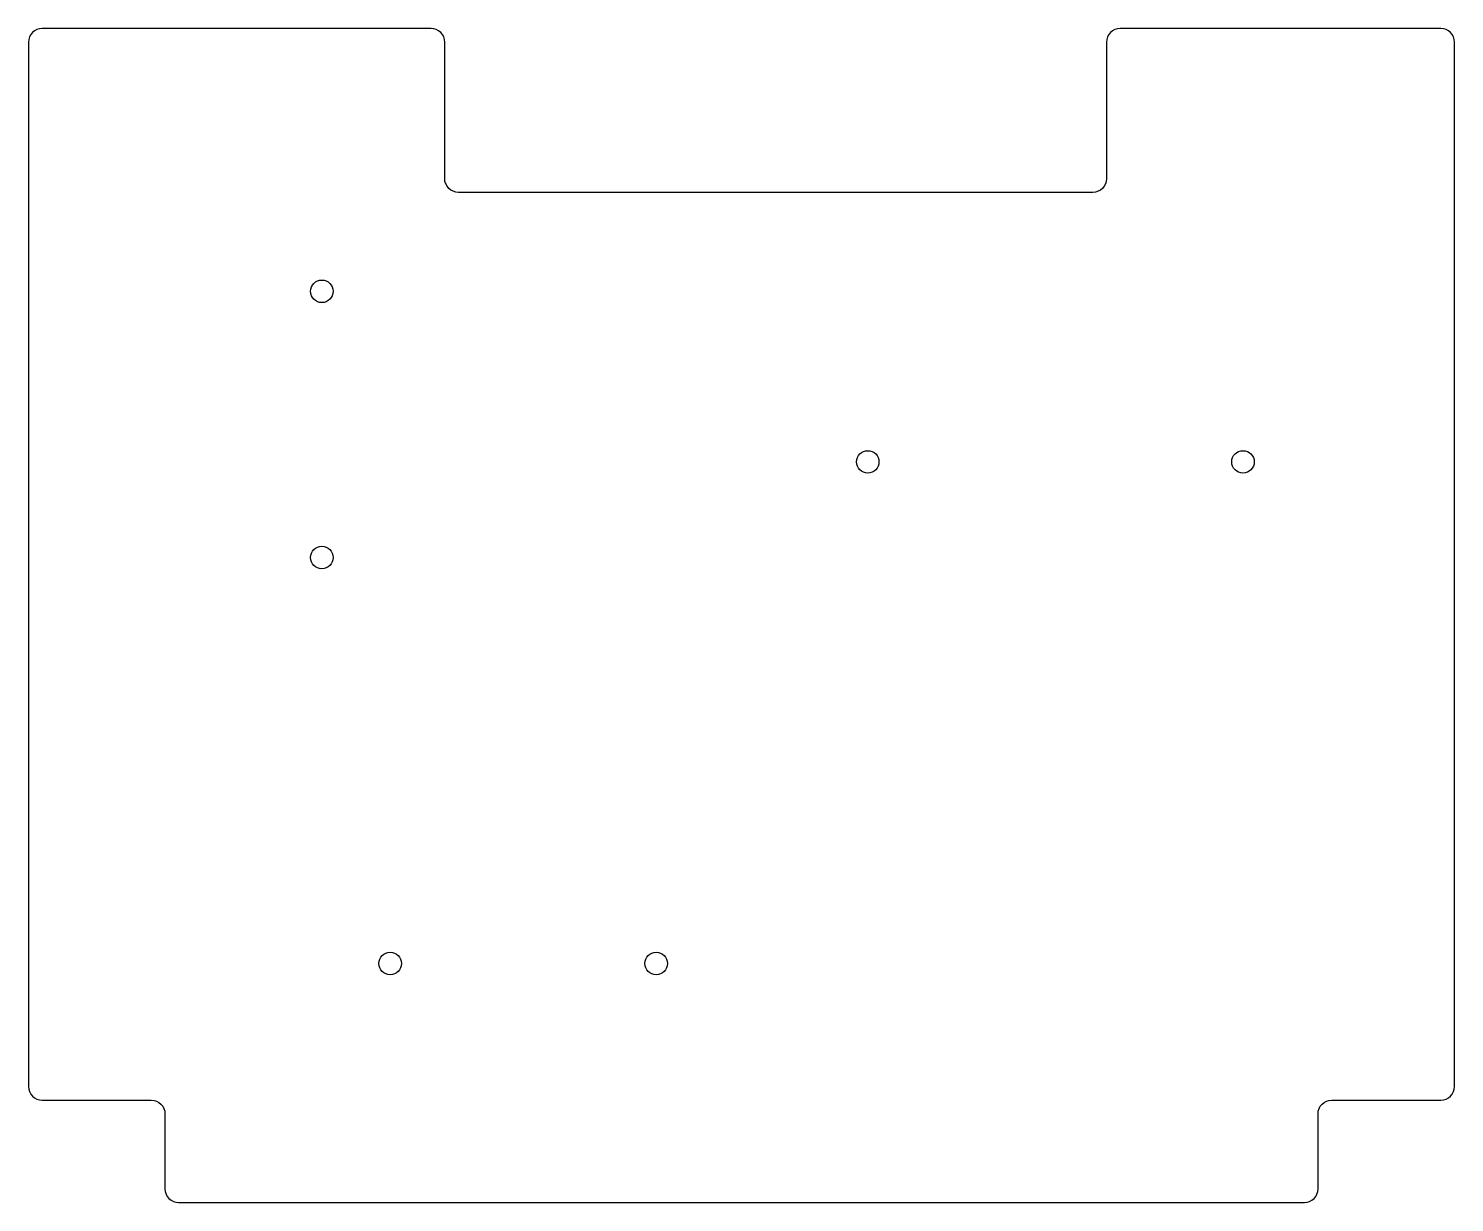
# Model space of a CAD drawing. Header units: millimetres. Extents: x 0 to 209, y 0 to 172.
import ezdxf

# ---------------------------------------------------------------- set-up
doc = ezdxf.new("R2010")
doc.units = ezdxf.units.MM
doc.layers.get('0').update_dxf_attribs({"linetype": 'CONTINUOUS'})

msp = doc.modelspace()

# ---------------------------------------------------------------- linework, layer by layer
msp.add_lwpolyline([(160, 172, 0.414214), (158, 170), (158, 150, -0.414214), (156, 148), (63, 148, -0.414214), (61, 150), (61, 170, 0.414214), (59, 172), (2, 172, 0.414214), (0, 170), (0, 17, 0.414214), (2, 15), (18, 15, -0.414214), (20, 13), (20, 2, 0.414214), (22, 0), (187, 0, 0.414214), (189, 2), (189, 13, -0.414214), (191, 15), (207, 15, 0.414214), (209, 17), (209, 170, 0.414214), (207, 172)], format="xyb", close=True)
for centre in [(43, 133.5), (123, 108.5), (178, 108.5), (43, 94.5), (53, 35), (92, 35)]:
    msp.add_circle(centre, 1.65)

doc.saveas('drawing.dxf')
